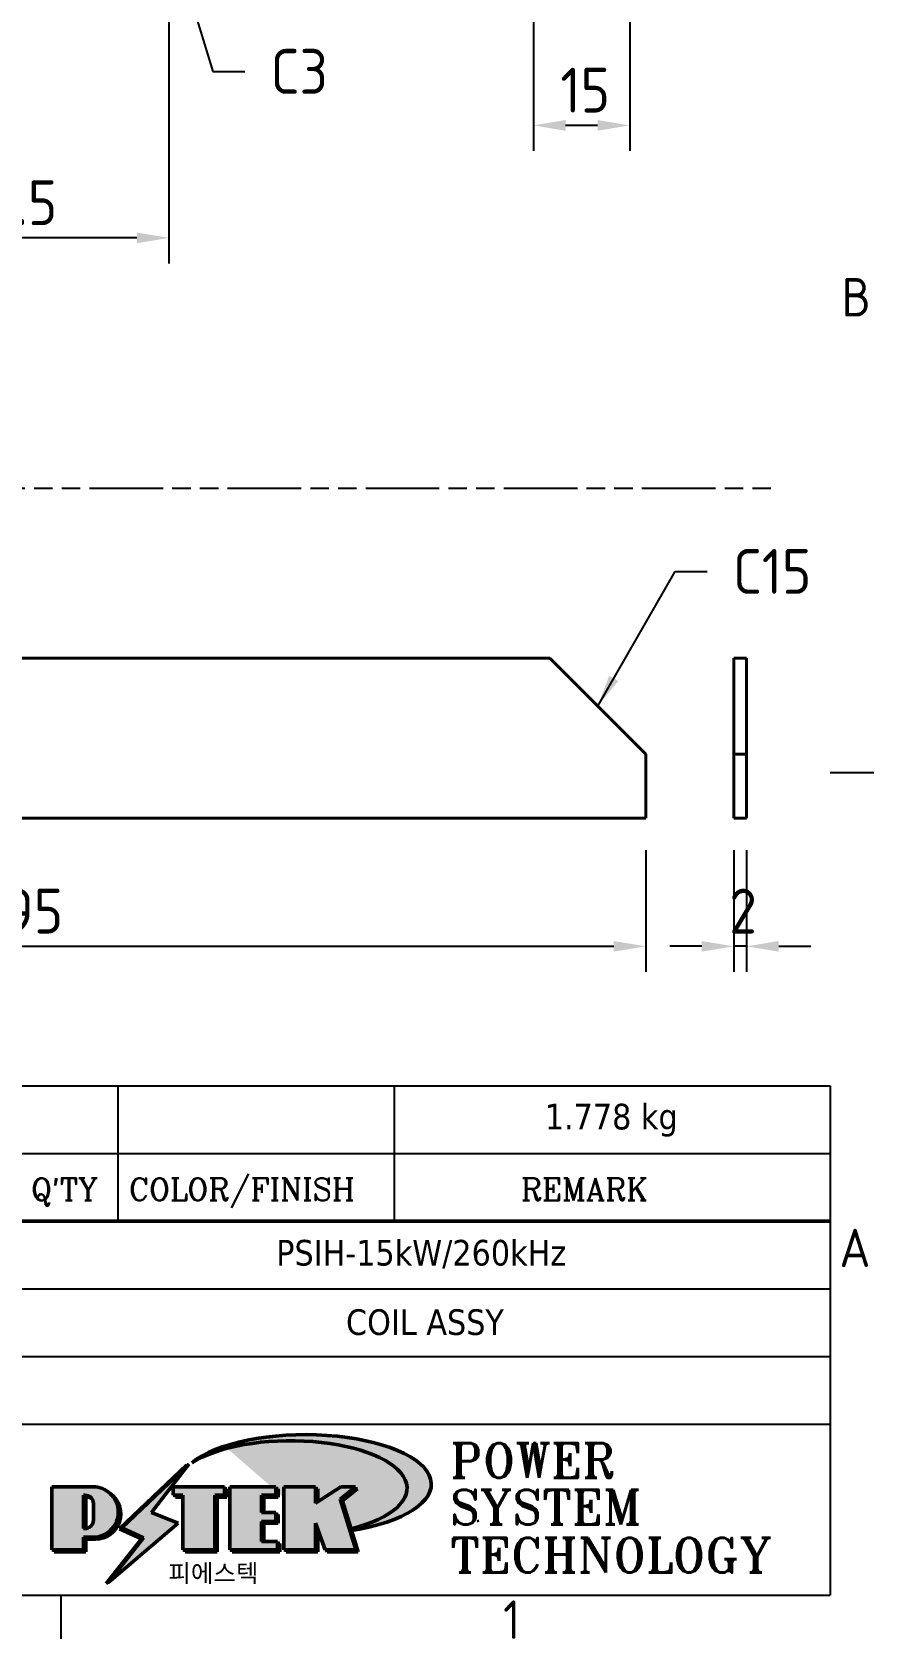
# Model space of a CAD drawing. Header units: millimetres. Extents: x 0 to 840, y 0 to 594.
# Drawn here: x 695.5 to 826.8, y 13.2 to 264.1 of the extents above; entities that cross this region are included whole.
import ezdxf
from ezdxf.enums import TextEntityAlignment as Align

# ---------------------------------------------------------------- set-up
doc = ezdxf.new("R2010")
doc.units = ezdxf.units.MM
doc.header["$LTSCALE"] = 2
doc.linetypes.add('DOUBLE_DASH_CHAIN', pattern=[1.2403, 0.6614, -0.0827, 0.1654, -0.0827, 0.1654, -0.0827])
doc.layers.get('0').update_dxf_attribs({"color": 3, "lineweight": 25})
for name, color, linetype, lineweight in [('가시적인 것(ISO)', 3, 'Continuous', 40), ('경계(ISO)', 7, 'Continuous', 25), ('기호(ISO)', 5, 'Continuous', 25), ('스케치 형상(ISO)', 3, 'Continuous', 25), ('제목(ISO)', 5, 'Continuous', 50), ('치수(ISO)', 2, 'Continuous', 25), ('해치(ISO)', 7, 'Continuous', 18)]:
    doc.layers.add(name, color=color, linetype=linetype, lineweight=lineweight)
doc.styles.add('HAN_370', font='', dxfattribs={"width": 2})
doc.styles.add('RC_284', font='ROMANC.shx')
doc.styles.add('ROMANT_294', font='romant.shx')
doc.styles.add('문자 텍스트_PSTEK_POSCO', font='isocp.shx')
doc.styles.add('치수 텍스트_PSTEK_POSCO', font='isocp.shx')
doc.styles.add('텍스트 스타일198', font='tahoma.ttf')
doc.styles.get('HAN_370').set_extended_font_data('GulimChe')
doc.dimstyles.new('치수_PSTEK_POSCO', dxfattribs={"dimscale": 2, "dimtxt": 3.5, "dimasz": 2.5, "dimexe": 2, "dimexo": 2.5, "dimgap": 1, "dimtad": 1, "dimrnd": 1e-08, "dimdsep": 46, "dimtxsty": '치수 텍스트_PSTEK_POSCO', "dimcen": 0.09, "dimdle": 10, "dimclrd": 7, "dimclre": 7, "dimclrt": 2, "dimadec": 1, "dimazin": 2, "dimtfac": 1, "dimtmove": 0, "dimatfit": 3, "dimfxl": 0, "dimtolj": 1, "dimlwd": -1, "dimlwe": -1, "dimarcsym": 0})
doc.dimstyles.new('치수_PSTEK_POSCO$7', dxfattribs={"dimscale": 2, "dimtxt": 3.5, "dimasz": 2.5, "dimexe": 2, "dimexo": 2.5, "dimgap": 1, "dimtad": 1, "dimrnd": 1e-08, "dimdsep": 46, "dimtxsty": '치수 텍스트_PSTEK_POSCO', "dimcen": 0.09, "dimdle": 10, "dimclrd": 7, "dimclre": 7, "dimclrt": 2, "dimadec": 1, "dimazin": 2, "dimtfac": 1, "dimtmove": 0, "dimatfit": 3, "dimfxl": 0, "dimtolj": 1, "dimlwd": -1, "dimlwe": -1, "dimarcsym": 0})

# ---------------------------------------------------------------- blocks, each defined once
blk = doc.blocks.new('경계 Default Border')
at = {"layer": '경계(ISO)'}
for p, q in [((410, 74.25000190734863), (413.4000015258789, 74.25000190734863)), ((350, 10), (350, 6.599999666213989))]:
    blk.add_line(p, q, dxfattribs=at)
at = {"layer": '경계(ISO)', "color": 2, "char_height": 3.00000011920929, "attachment_point": 7, "style": '문자 텍스트_PSTEK_POSCO'}
for s, insert in [('B', (410.878270202895, 109.8463944559917)), ('A', (410.7144008173592, 35.61784856929444)), ('1', (384.4860661041481, 6.59999988079071))]:
    blk.add_mtext(s, dxfattribs=dict(at, insert=insert))
blk = doc.blocks.new('제목 블록 PSTEK')
for color, points in [(252, [(317.2195697678507, 17.0593801673321), (322.0326348870767, 21.62682475217465), (322.2781991042243, 21.94392121864296), (317.0471853425802, 16.97985676345368), (318.7512090904202, 16.1899260703855), (316.0018030350395, 12.71868385740789), (316.3356552234328, 13.00206718743325), (318.9235935156908, 16.2694494742633)]), (5, [(321.6183518841322, 17.4193704504104), (319.5281351041078, 18.24969419629727), (322.4505835294948, 22.02344462252142), (317.2195697678507, 17.0593801673321), (318.9235935156908, 16.2694494742633), (316.1741874603099, 12.79820726128571)]), (1, [(324.4839107253602, 19.60711530335299), (325.2419748254881, 19.60711530335299), (325.2419748254881, 20.25857663940324), (321.2266040451076, 20.25857663940324), (321.2266040451076, 19.60711530335299), (321.9846681452406, 19.60711530335299), (321.9846681452406, 15.3430047401139), (324.4839107253602, 15.3430047401139)]), (252, [(324.6615819988275, 19.45905590879572), (325.4196460989604, 19.45905590879572), (325.4196460989604, 20.11051724484596), (325.2419748254881, 20.11051724484596), (325.2419748254881, 19.60711530335299), (324.4839107253602, 19.60711530335299), (324.4839107253602, 15.3430047401139), (322.1623394187076, 15.3430047401139), (322.1623394187076, 15.19494534555726), (324.6615819988275, 15.19494534555726)]), (1, [(329.2277337269622, 20.25857663940324), (325.65654113025, 20.25857663940324), (325.65654113025, 15.3430047401139), (329.3580259941756, 15.3430047401139), (329.3580259941756, 15.9944660761648), (328.1137701654877, 15.9944660761648), (328.1137701654877, 17.56360607323003), (329.2277337269622, 17.56360607323003), (329.2277337269622, 18.25543873810179), (328.1137701654877, 18.25543873810179), (328.1137701654877, 19.60711530335299), (329.2277337269622, 19.60711530335299)]), (252, [(328.2914414389548, 19.45905590879572), (329.4054050004294, 19.45905590879572), (329.4054050004294, 20.11051724484596), (329.2277337269622, 20.11051724484596), (329.2277337269622, 19.60711530335299), (328.1137701654877, 19.60711530335299), (328.1137701654877, 18.25543873810179), (328.2914414389548, 18.25543873810179)]), (1, [(332.3312149849806, 20.25857663940324), (329.8592894925411, 20.25857663940324), (329.8592894925411, 15.3430047401139), (332.3312149849806, 15.3430047401139), (332.3312149849806, 17.4318630164523), (333.0701931098801, 15.3430047401139), (335.4855464857051, 15.3430047401139), (334.2514536401189, 19.30614745124769), (335.4379594596742, 20.25857663940324), (334.3071782107978, 20.25857663940324), (332.3312149849806, 18.99741471888304)]), (252, [(332.5088862584528, 20.1105172448466), (332.3312149849806, 20.1105172448466), (332.3312149849806, 18.99741471888368), (332.5088862584528, 19.11081371413894)]), (252, [(335.6156307331414, 20.11051724484596), (335.2535118015555, 20.11051724484596), (334.2514536401189, 19.30614745124769), (335.4855464857051, 15.3430047401139), (333.1954852176545, 15.3430047401139), (333.2478643833523, 15.19494534555726), (335.6632177591723, 15.19494534555726), (334.4291249135862, 19.15808805669106)]), (252, [(321.9846681452406, 19.60711530335299), (321.4042753185749, 19.60711530335299), (321.4042753185749, 19.45905590879572), (321.9846681452406, 19.45905590879572)]), (252, [(328.2914414389548, 17.41554667867274), (329.4054050004294, 17.41554667867274), (329.4054050004294, 18.10737934354514), (329.2277337269622, 18.10737934354514), (329.2277337269622, 17.56360607323003), (328.1137701654877, 17.56360607323003), (328.1137701654877, 15.9944660761648), (328.2914414389548, 15.9944660761648)]), (252, [(332.5088862584528, 16.92964231796647), (332.3312149849806, 17.43186301645164), (332.3312149849806, 15.3430047401139), (330.0369607660135, 15.3430047401139), (330.0369607660135, 15.19494534555726), (332.5088862584528, 15.19494534555726)]), (252, [(329.5356972676428, 15.8464066816075), (329.3580259941756, 15.8464066816075), (329.3580259941756, 15.3430047401139), (325.8342124037171, 15.3430047401139), (325.8342124037171, 15.19494534555726), (329.5356972676428, 15.19494534555726)])]:
    blk.add_hatch(color=color).paths.add_polyline_path(points)
h = blk.add_hatch(color=1)
edge = h.paths.add_edge_path(flags=0)
edge.add_line((314.2242174273352, 19.60711530335299), (314.2242174273352, 17.00126995915134))
edge.add_line((314.2242174273352, 17.00126995915134), (314.3485873187598, 17.00126995915134))
edge.add_arc((314.3485873187598, 17.6527312952023), 0.6514613360509371, 270, 360)
edge.add_line((315.0000486548106, 17.6527312952023), (315.0000486548106, 18.95565396730211))
edge.add_arc((314.3485873187598, 18.95565396730212), 0.6514613360508712, 0, 90)
edge.add_line((314.3485873187598, 19.60711530335299), (314.2242174273352, 19.60711530335299))
edge = h.paths.add_edge_path()
edge.add_arc((314.9847713324306, 18.28938669179658), 1.969189947606664, 269.9999999999959, 450)
edge.add_line((314.9847713324306, 20.25857663940318), (311.7664314776902, 20.25857663940324))
edge.add_line((311.7664314776902, 20.25857663940324), (311.7664314776902, 15.3430047401139))
edge.add_line((311.7664314776902, 15.3430047401139), (314.2242174273352, 15.3430047401139))
edge.add_line((314.2242174273352, 15.3430047401139), (314.2242174273352, 16.32019674418991))
edge.add_line((314.2242174273352, 16.32019674418991), (314.9847713324307, 16.32019674418991))
h = blk.add_hatch(color=252)
edge = h.paths.add_edge_path()
edge.add_arc((314.9847713324309, 18.28938669179657), 1.969189947606666, 270, 406.8278729790604)
edge.add_arc((315.1624426058984, 18.1413272972396), 1.969189947606962, -90, 53.560984836317004, ccw=False)
edge.add_line((315.1624426058984, 16.17213734963263), (314.4018887008024, 16.17213734963263))
edge.add_line((314.4018887008024, 16.17213734963263), (314.4018887008024, 15.19494534555726))
edge.add_line((314.4018887008024, 15.19494534555726), (311.9441027511573, 15.19494534555726))
edge.add_line((311.9441027511573, 15.19494534555726), (311.9441027511573, 15.3430047401139))
edge.add_line((311.9441027511573, 15.3430047401139), (314.2242174273352, 15.3430047401139))
edge.add_line((314.2242174273352, 15.3430047401139), (314.2242174273352, 16.32019674418991))
edge.add_line((314.2242174273352, 16.32019674418991), (314.9847713324309, 16.32019674418991))
h = blk.add_hatch(color=252)
edge = h.paths.add_edge_path()
edge.add_line((314.4018887008024, 19.45905590879572), (314.5262585922315, 19.45905590879572))
edge.add_arc((314.5262585922314, 18.80759457274939), 0.6514613360463194, 60.4189348879147, 90.00000000000318, ccw=False)
edge.add_arc((314.3485873187602, 18.95565396730057), 0.6514613360524251, 39.96992292766206, 90.00000000009999)
edge.add_line((314.3485873187591, 19.60711530335307), (314.2242174273352, 19.60711530335298))
edge.add_line((314.2242174273352, 19.60711530335299), (314.2242174273352, 17.00126995915134))
edge.add_line((314.2242174273352, 17.00126995915134), (314.3485873187591, 17.00126995915134))
edge.add_arc((314.3485873187568, 17.652731295233), 0.6514613360816299, 270.0000000002, 274.6930825552478)
edge.add_line((314.4018887008024, 17.0034541317032), (314.4018887008024, 19.45905590879572))
at = {"layer": '해치(ISO)'}
h = blk.add_hatch(color=140, dxfattribs=at)
edge = h.paths.add_edge_path()
edge.add_ellipse((330.3660919371412, 20.15576403068321), major_axis=(9.100907360794343, 0), ratio=0.4069904968023172, start_angle=301.3098473703837, end_angle=507.7436900681698)
edge.add_ellipse((331.5340919371412, 20.4634168429492), major_axis=(-9.82350664112931, 0), ratio=0.3942600559756514, start_angle=111.51207141178469, end_angle=334.47025347086895, ccw=False)
edge.add_line((335.1363447531188, 16.8601935978785), (335.0955236905705, 16.99119398620872))
at = {"color": 180}
for p, q in [((182.4757929790549, 51.56524660363496), (372.4757929537551, 51.56524660363496)), ((316.9044520275131, 51.56524660363496), (316.9044520275127, 41.00524660363494)), ((338.4566026226726, 51.56524660363496), (338.4566026226727, 41.00524660363494)), ((372.4757929537551, 51.56524660363496), (372.4757929537551, 11.79100474011389)), ((182.475792979055, 46.2852466036349), (372.4757929537551, 46.28524660363492)), ((206.451475290024, 35.72524660363497), (372.4757929537551, 35.72524660363497)), ((255.917593136736, 30.44524660363498), (372.4757929537552, 30.44524660363501)), ((255.9175931367359, 25.16524660363502), (372.4757929537552, 25.165246603635)), ((182.475792979055, 11.79100474011392), (372.4757929537551, 11.79100474011389))]:
    blk.add_line(p, q, dxfattribs=at)
at = {"color": 7, "lineweight": 50}
blk.add_line((206.451475290024, 41.00524660363494), (372.4757929537551, 41.00524660363496), dxfattribs=at)
at = {"color": 7}
for p, q in [((322.2781991042243, 21.94392121864296), (317.0471853425802, 16.97985676345368)), ((322.4505835294948, 22.02344462252142), (317.2195697678507, 17.0593801673321)), ((317.2195697678507, 17.0593801673321), (322.0326348870767, 21.62682475217465)), ((319.5281351041078, 18.24969419629727), (322.4505835294948, 22.02344462252142)), ((322.0326348870767, 21.62682475217465), (322.2781991042243, 21.94392121864296)), ((311.7664314776902, 20.25900474011391), (311.7664314776902, 15.34300474011391)), ((314.9847713324309, 20.25857663940324), (311.7664314776902, 20.25857663940324)), ((314.9847713324309, 20.25857663940324), (311.7664314776902, 20.25857663940324)), ((311.7664314776902, 20.25857663940324), (311.7664314776902, 15.3430047401139)), ((325.2419748254881, 20.25857663940324), (321.2266040451076, 20.25857663940324)), ((321.2266040451076, 20.25857663940324), (321.2266040451076, 19.60711530335299)), ((325.2419748254881, 20.25857663940324), (321.2266040451076, 20.25857663940324)), ((321.2266040451076, 20.25857663940324), (321.2266040451076, 19.60711530335299)), ((325.2419748254881, 19.60711530335299), (325.2419748254881, 20.25857663940324)), ((325.2419748254881, 19.60711530335299), (325.2419748254881, 20.25857663940324)), ((325.4196460989604, 20.11051724484596), (325.2419748254881, 20.11051724484596)), ((325.2419748254881, 20.11051724484596), (325.2419748254881, 19.60711530335299)), ((325.4196460989604, 19.45905590879572), (325.4196460989604, 20.11051724484596)), ((329.2277337269622, 20.25857663940324), (325.65654113025, 20.25857663940324)), ((325.65654113025, 20.25857663940324), (325.65654113025, 15.3430047401139)), ((325.65654113025, 20.25857663940324), (325.65654113025, 15.3430047401139)), ((329.2277337269622, 20.25857663940324), (325.65654113025, 20.25857663940324)), ((329.2277337269622, 19.60711530335299), (329.2277337269622, 20.25857663940324)), ((329.2277337269622, 19.60711530335299), (329.2277337269622, 20.25857663940324)), ((329.4054050004294, 20.11051724484596), (329.2277337269622, 20.11051724484596)), ((329.2277337269622, 20.11051724484596), (329.2277337269622, 19.60711530335299)), ((329.4054050004294, 19.45905590879572), (329.4054050004294, 20.11051724484596)), ((332.3312149849806, 20.25857663940324), (329.8592894925411, 20.25857663940324)), ((329.8592894925411, 20.25857663940324), (329.8592894925411, 15.3430047401139)), ((329.8592894925411, 20.25857663940324), (329.8592894925411, 15.3430047401139)), ((332.3312149849806, 20.25857663940324), (329.8592894925411, 20.25857663940324)), ((334.3071782107978, 20.25857663940324), (332.3312149849806, 18.99741471888304)), ((332.3312149849806, 18.99741471888304), (332.3312149849806, 20.25857663940324)), ((334.3071782107978, 20.25857663940324), (332.3312149849806, 18.99741471888304)), ((332.3312149849806, 18.99741471888304), (332.3312149849806, 20.25857663940324)), ((332.5088862584528, 20.1105172448466), (332.3312149849806, 20.1105172448466)), ((332.3312149849806, 20.1105172448466), (332.3312149849806, 18.99741471888368)), ((332.5088862584528, 19.11081371413894), (332.5088862584528, 20.1105172448466)), ((334.2514536401189, 19.30614745124769), (335.4379594596742, 20.25857663940324)), ((334.2514536401189, 19.30614745124769), (335.4379594596742, 20.25857663940324)), ((335.2535118015555, 20.11051724484596), (334.2514536401189, 19.30614745124769)), ((335.4379594596742, 20.25857663940324), (334.3071782107978, 20.25857663940324)), ((335.4379594596742, 20.25857663940324), (334.3071782107978, 20.25857663940324)), ((334.4291249135862, 19.15808805669104), (335.6156307331414, 20.11051724484596)), ((335.6156307331414, 20.11051724484596), (335.2535118015555, 20.11051724484596)), ((314.2242174273352, 17.00126995915134), (314.2242174273352, 19.60711530335299)), ((314.2242174273352, 19.60711530335299), (314.3485873187591, 19.60711530335299)), ((314.3485873187591, 19.60711530335299), (314.2242174273352, 19.60711530335299)), ((314.2242174273352, 19.60711530335299), (314.2242174273352, 17.00126995915134)), ((314.2242174273352, 17.00126995915134), (314.2242174273352, 19.60711530335299)), ((314.2242174273352, 19.60711530335299), (314.3485873187591, 19.60711530335299)), ((314.4018887008024, 19.45905590879572), (314.5262585922314, 19.45905590879572)), ((314.4018887008024, 17.0034541317032), (314.4018887008024, 19.45905590879572)), ((315.0000486548106, 18.95565396730275), (315.0000486548106, 17.65273129520161)), ((315.0000486548106, 18.95565396730275), (315.0000486548106, 17.65273129520161)), ((321.2266040451076, 19.60711530335299), (321.9846681452406, 19.60711530335299)), ((321.2266040451076, 19.60711530335299), (321.9846681452406, 19.60711530335299)), ((321.4042753185749, 19.60711530335299), (321.4042753185749, 19.45905590879572)), ((321.9846681452406, 19.60711530335299), (321.4042753185749, 19.60711530335299)), ((321.4042753185749, 19.45905590879572), (321.9846681452406, 19.45905590879572)), ((321.9846681452406, 19.60711530335299), (321.9846681452406, 15.3430047401139)), ((321.9846681452406, 19.45905590879572), (321.9846681452406, 19.60711530335299)), ((321.9846681452406, 19.60711530335299), (321.9846681452406, 15.3430047401139)), ((324.4839107253602, 19.60711530335299), (325.2419748254881, 19.60711530335299)), ((324.4839107253602, 15.3430047401139), (324.4839107253602, 19.60711530335299)), ((325.2419748254881, 19.60711530335299), (324.4839107253602, 19.60711530335299)), ((324.4839107253602, 19.60711530335299), (324.4839107253602, 15.3430047401139)), ((324.4839107253602, 19.60711530335299), (325.2419748254881, 19.60711530335299)), ((324.4839107253602, 15.3430047401139), (324.4839107253602, 19.60711530335299)), ((324.6615819988275, 19.45905590879572), (325.4196460989604, 19.45905590879572)), ((324.6615819988275, 15.19494534555726), (324.6615819988275, 19.45905590879572)), ((328.1137701654877, 18.25543873810179), (328.1137701654877, 19.60711530335299)), ((328.1137701654877, 19.60711530335299), (329.2277337269622, 19.60711530335299)), ((329.2277337269622, 19.60711530335299), (328.1137701654877, 19.60711530335299)), ((328.1137701654877, 19.60711530335299), (328.1137701654877, 18.25543873810179)), ((328.1137701654877, 18.25543873810179), (328.1137701654877, 19.60711530335299)), ((328.1137701654877, 19.60711530335299), (329.2277337269622, 19.60711530335299)), ((328.2914414389548, 18.25543873810179), (328.2914414389548, 19.45905590879572)), ((328.2914414389548, 19.45905590879572), (329.4054050004294, 19.45905590879572)), ((332.3312149849806, 18.99741471888368), (332.5088862584528, 19.11081371413894)), ((335.4855464857051, 15.3430047401139), (334.2514536401189, 19.30614745124769)), ((334.2514536401189, 19.30614745124769), (335.4855464857051, 15.3430047401139)), ((335.4855464857051, 15.3430047401139), (334.2514536401189, 19.30614745124769)), ((335.6632177591723, 15.19494534555726), (334.4291249135862, 19.15808805669104)), ((321.6183518841322, 17.4193704504104), (319.5281351041078, 18.24969419629727)), ((329.2277337269622, 18.25543873810179), (328.1137701654877, 18.25543873810179)), ((328.1137701654877, 18.25543873810179), (328.2914414389548, 18.25543873810179)), ((329.2277337269622, 18.25543873810179), (328.1137701654877, 18.25543873810179)), ((328.1137701654877, 17.56360607323003), (329.2277337269622, 17.56360607323003)), ((328.1137701654877, 15.9944660761648), (328.1137701654877, 17.56360607323003)), ((329.2277337269622, 17.56360607323003), (328.1137701654877, 17.56360607323003)), ((328.1137701654877, 17.56360607323003), (328.1137701654877, 15.9944660761648)), ((328.1137701654877, 17.56360607323003), (329.2277337269622, 17.56360607323003)), ((328.1137701654877, 15.9944660761648), (328.1137701654877, 17.56360607323003)), ((329.2277337269622, 17.56360607323003), (329.2277337269622, 18.25543873810179)), ((329.2277337269622, 17.56360607323003), (329.2277337269622, 18.25543873810179)), ((329.4054050004294, 18.10737934354514), (329.2277337269622, 18.10737934354514)), ((329.2277337269622, 18.10737934354514), (329.2277337269622, 17.56360607323003)), ((329.4054050004294, 17.41554667867274), (329.4054050004294, 18.10737934354514)), ((345.0447381189468, 17.50375595811051), (344.9867755289346, 17.689895936919)), ((314.3485873187591, 17.00126995915134), (314.2242174273352, 17.00126995915134)), ((314.2242174273352, 17.00126995915134), (314.3485873187591, 17.00126995915134)), ((314.3485873187591, 17.00126995915134), (314.2242174273352, 17.00126995915134)), ((314.2242174273352, 16.32019674418991), (314.9847713324309, 16.32019674418991)), ((314.2242174273352, 15.3430047401139), (314.2242174273352, 16.32019674418991)), ((314.9847713324309, 16.32019674418991), (314.2242174273352, 16.32019674418991)), ((314.2242174273352, 16.32019674418991), (314.2242174273352, 15.3430047401139)), ((314.2242174273352, 16.32019674418991), (314.9847713324309, 16.32019674418991)), ((314.2242174273352, 15.3430047401139), (314.2242174273352, 16.32019674418991)), ((316.1741874603099, 12.79820726128571), (321.6183518841322, 17.4193704504104)), ((317.0471853425802, 16.97985676345368), (318.7512090904202, 16.1899260703855)), ((318.9235935156908, 16.2694494742633), (317.2195697678507, 17.0593801673321)), ((317.2195697678507, 17.0593801673321), (318.9235935156908, 16.2694494742633)), ((328.2914414389548, 15.9944660761648), (328.2914414389548, 17.41554667867274)), ((328.2914414389548, 17.41554667867274), (329.4054050004294, 17.41554667867274)), ((332.3312149849806, 17.4318630164523), (333.0701931098801, 15.3430047401139)), ((332.3312149849806, 15.3430047401139), (332.3312149849806, 17.4318630164523)), ((332.5088862584528, 16.92964231796647), (332.3312149849806, 17.43186301645164)), ((332.3312149849806, 17.43186301645164), (332.3312149849806, 15.3430047401139)), ((332.3312149849806, 17.4318630164523), (333.0701931098801, 15.3430047401139)), ((332.3312149849806, 15.3430047401139), (332.3312149849806, 17.4318630164523)), ((332.5088862584528, 15.19494534555726), (332.5088862584528, 16.92964231796647)), ((311.7664314776902, 15.3430047401139), (314.2242174273352, 15.3430047401139)), ((311.7664314776902, 15.3430047401139), (314.2242174273352, 15.3430047401139)), ((314.2242174273352, 15.3430047401139), (311.9441027511573, 15.3430047401139)), ((311.9441027511573, 15.3430047401139), (311.9441027511573, 15.19494534555726)), ((311.9441027511573, 15.19494534555726), (314.4018887008024, 15.19494534555726)), ((314.4018887008024, 16.17213734963263), (315.162442605898, 16.17213734963263)), ((314.4018887008024, 15.19494534555726), (314.4018887008024, 16.17213734963263)), ((318.7512090904202, 16.1899260703855), (316.0018030350395, 12.71868385740789)), ((318.9235935156908, 16.2694494742633), (316.1741874603099, 12.79820726128571)), ((316.3356552234328, 13.00206718743325), (318.9235935156908, 16.2694494742633)), ((321.9846681452406, 15.3430047401139), (324.4839107253602, 15.3430047401139)), ((321.9846681452406, 15.3430047401139), (324.4839107253602, 15.3430047401139)), ((324.4839107253602, 15.3430047401139), (322.1623394187076, 15.3430047401139)), ((322.1623394187076, 15.3430047401139), (322.1623394187076, 15.19494534555726)), ((322.1623394187076, 15.19494534555726), (324.6615819988275, 15.19494534555726)), ((325.65654113025, 15.3430047401139), (329.3580259941756, 15.3430047401139)), ((325.65654113025, 15.3430047401139), (329.3580259941756, 15.3430047401139)), ((329.3580259941756, 15.3430047401139), (325.8342124037171, 15.3430047401139)), ((325.8342124037171, 15.3430047401139), (325.8342124037171, 15.19494534555726)), ((325.8342124037171, 15.19494534555726), (329.5356972676428, 15.19494534555726)), ((329.3580259941756, 15.9944660761648), (328.1137701654877, 15.9944660761648)), ((328.1137701654877, 15.9944660761648), (328.2914414389548, 15.9944660761648)), ((329.3580259941756, 15.9944660761648), (328.1137701654877, 15.9944660761648)), ((329.3580259941756, 15.3430047401139), (329.3580259941756, 15.9944660761648)), ((329.3580259941756, 15.3430047401139), (329.3580259941756, 15.9944660761648)), ((329.5356972676428, 15.8464066816075), (329.3580259941756, 15.8464066816075)), ((329.3580259941756, 15.8464066816075), (329.3580259941756, 15.3430047401139)), ((329.5356972676428, 15.19494534555726), (329.5356972676428, 15.8464066816075)), ((329.8592894925411, 15.3430047401139), (332.3312149849806, 15.3430047401139)), ((329.8592894925411, 15.3430047401139), (332.3312149849806, 15.3430047401139)), ((332.3312149849806, 15.3430047401139), (330.0369607660135, 15.3430047401139)), ((330.0369607660135, 15.3430047401139), (330.0369607660135, 15.19494534555726)), ((330.0369607660135, 15.19494534555726), (332.5088862584528, 15.19494534555726)), ((333.0701931098801, 15.3430047401139), (335.4855464857051, 15.3430047401139)), ((333.0701931098801, 15.3430047401139), (335.4855464857051, 15.3430047401139)), ((335.4855464857051, 15.3430047401139), (333.1954852176545, 15.3430047401139)), ((333.1954852176545, 15.3430047401139), (333.2478643833523, 15.19494534555726)), ((333.2478643833523, 15.19494534555726), (335.6632177591723, 15.19494534555726)), ((316.0018030350395, 12.71868385740789), (316.3356552234328, 13.00206718743325))]:
    blk.add_line(p, q, dxfattribs=at)
at = {"color": 5}
for p, q in [((322.4505835294948, 22.02344462252142), (317.2195697678507, 17.0593801673321)), ((319.5281351041078, 18.24969419629727), (322.4505835294948, 22.02344462252142)), ((321.6183518841322, 17.4193704504104), (319.5281351041078, 18.24969419629727)), ((316.1741874603099, 12.79820726128571), (321.6183518841322, 17.4193704504104)), ((317.2195697678507, 17.0593801673321), (318.9235935156908, 16.2694494742633)), ((318.9235935156908, 16.2694494742633), (316.1741874603099, 12.79820726128571))]:
    blk.add_line(p, q, dxfattribs=at)
at = {"color": 1}
for p, q in [((314.9847713324309, 20.25857663940324), (311.7664314776902, 20.25857663940324)), ((311.7664314776902, 20.25857663940324), (311.7664314776902, 15.3430047401139)), ((325.2419748254881, 20.25857663940324), (321.2266040451076, 20.25857663940324)), ((321.2266040451076, 20.25857663940324), (321.2266040451076, 19.60711530335299)), ((325.2419748254881, 19.60711530335299), (325.2419748254881, 20.25857663940324)), ((329.2277337269622, 20.25857663940324), (325.65654113025, 20.25857663940324)), ((325.65654113025, 20.25857663940324), (325.65654113025, 15.3430047401139)), ((329.2277337269622, 19.60711530335299), (329.2277337269622, 20.25857663940324)), ((332.3312149849806, 20.25857663940324), (329.8592894925411, 20.25857663940324)), ((329.8592894925411, 20.25857663940324), (329.8592894925411, 15.3430047401139)), ((334.3071782107978, 20.25857663940324), (332.3312149849806, 18.99741471888304)), ((332.3312149849806, 18.99741471888304), (332.3312149849806, 20.25857663940324)), ((334.2514536401189, 19.30614745124769), (335.4379594596742, 20.25857663940324)), ((335.4379594596742, 20.25857663940324), (334.3071782107978, 20.25857663940324)), ((314.2242174273352, 17.00126995915134), (314.2242174273352, 19.60711530335299)), ((314.2242174273352, 19.60711530335299), (314.3485873187591, 19.60711530335299)), ((315.0000486548106, 18.95565396730275), (315.0000486548106, 17.65273129520161)), ((321.2266040451076, 19.60711530335299), (321.9846681452406, 19.60711530335299)), ((321.9846681452406, 19.60711530335299), (321.9846681452406, 15.3430047401139)), ((324.4839107253602, 19.60711530335299), (325.2419748254881, 19.60711530335299)), ((324.4839107253602, 15.3430047401139), (324.4839107253602, 19.60711530335299)), ((328.1137701654877, 18.25543873810179), (328.1137701654877, 19.60711530335299)), ((328.1137701654877, 19.60711530335299), (329.2277337269622, 19.60711530335299)), ((335.4855464857051, 15.3430047401139), (334.2514536401189, 19.30614745124769)), ((329.2277337269622, 18.25543873810179), (328.1137701654877, 18.25543873810179)), ((328.1137701654877, 17.56360607323003), (329.2277337269622, 17.56360607323003)), ((328.1137701654877, 15.9944660761648), (328.1137701654877, 17.56360607323003)), ((329.2277337269622, 17.56360607323003), (329.2277337269622, 18.25543873810179)), ((314.3485873187591, 17.00126995915134), (314.2242174273352, 17.00126995915134)), ((314.2242174273352, 16.32019674418991), (314.9847713324309, 16.32019674418991)), ((314.2242174273352, 15.3430047401139), (314.2242174273352, 16.32019674418991)), ((332.3312149849806, 17.4318630164523), (333.0701931098801, 15.3430047401139)), ((332.3312149849806, 15.3430047401139), (332.3312149849806, 17.4318630164523)), ((311.7664314776902, 15.3430047401139), (314.2242174273352, 15.3430047401139)), ((321.9846681452406, 15.3430047401139), (324.4839107253602, 15.3430047401139)), ((325.65654113025, 15.3430047401139), (329.3580259941756, 15.3430047401139)), ((329.3580259941756, 15.9944660761648), (328.1137701654877, 15.9944660761648)), ((329.3580259941756, 15.3430047401139), (329.3580259941756, 15.9944660761648)), ((329.8592894925411, 15.3430047401139), (332.3312149849806, 15.3430047401139)), ((333.0701931098801, 15.3430047401139), (335.4855464857051, 15.3430047401139))]:
    blk.add_line(p, q, dxfattribs=at)
at = {"color": 7}
for centre, radius, start, end in [((314.9847713324309, 18.28938669179658), 1.969189947606665, 270, 90), ((314.9847713324309, 18.28938669179658), 1.969189947606665, 270, 90), ((314.3485873187598, 18.95565396730211), 0.6514613360508712, 0, 90), ((314.3485873187602, 18.95565396730057), 0.6514613360524251, 39.96992292766117, 90), ((314.3485873187598, 18.95565396730212), 0.6514613360508712, 0, 90), ((314.5262585922314, 18.80759457274939), 0.6514613360463193, 60.41893488791137, 90), ((314.9847713324307, 18.2893866917965), 1.969189947606594, 270, 46.82787297909833), ((315.1624426058984, 18.1413272972396), 1.969189947606961, 270, 53.56098483636067), ((314.3485873187597, 17.65273129520228), 0.6514613360509381, 270, 0), ((314.3485873187598, 17.6527312952023), 0.6514613360509381, 270, 0), ((314.3485873187568, 17.652731295233), 0.6514613360816299, 270, 274.6930825552478)]:
    blk.add_arc(centre, radius, start, end, dxfattribs=at)
at = {"color": 1}
for centre, radius, start, end in [((314.9847713324309, 18.28938669179657), 1.969189947606665, 270, 90), ((314.3485873187598, 18.95565396730211), 0.6514613360508712, 0, 90), ((314.3485873187598, 17.6527312952023), 0.6514613360509381, 270, 0)]:
    blk.add_arc(centre, radius, start, end, dxfattribs=at)
at = {"layer": '제목(ISO)'}
for p, q in [((322.2781991042243, 21.94392121864296), (317.0471853425802, 16.97985676345368)), ((322.4505835294948, 22.02344462252142), (317.2195697678507, 17.0593801673321)), ((317.2195697678507, 17.0593801673321), (322.0326348870767, 21.62682475217465)), ((319.5281351041078, 18.24969419629727), (322.4505835294948, 22.02344462252142)), ((322.0326348870767, 21.62682475217465), (322.2781991042243, 21.94392121864296)), ((314.9847713324306, 20.25857663940324), (311.7664314776902, 20.25857663940324)), ((311.7664314776902, 20.25857663940324), (311.7664314776902, 15.3430047401139)), ((325.2419748254881, 20.25857663940324), (321.2266040451076, 20.25857663940324)), ((321.2266040451076, 20.25857663940324), (321.2266040451076, 19.60711530335299)), ((325.2419748254881, 19.60711530335299), (325.2419748254881, 20.25857663940324)), ((325.4196460989604, 20.11051724484596), (325.2419748254881, 20.11051724484596)), ((325.2419748254881, 20.11051724484596), (325.2419748254881, 19.60711530335299)), ((325.4196460989604, 19.45905590879572), (325.4196460989604, 20.11051724484596)), ((329.2277337269622, 20.25857663940324), (325.65654113025, 20.25857663940324)), ((325.65654113025, 20.25857663940324), (325.65654113025, 15.3430047401139)), ((329.2277337269622, 19.60711530335299), (329.2277337269622, 20.25857663940324)), ((329.4054050004294, 20.11051724484596), (329.2277337269622, 20.11051724484596)), ((329.2277337269622, 20.11051724484596), (329.2277337269622, 19.60711530335299)), ((329.4054050004294, 19.45905590879572), (329.4054050004294, 20.11051724484596)), ((332.3312149849806, 20.25857663940324), (329.8592894925411, 20.25857663940324)), ((329.8592894925411, 20.25857663940324), (329.8592894925411, 15.3430047401139)), ((334.3071782107978, 20.25857663940324), (332.3312149849806, 18.99741471888304)), ((332.3312149849806, 18.99741471888304), (332.3312149849806, 20.25857663940324)), ((332.5088862584528, 20.1105172448466), (332.3312149849806, 20.1105172448466)), ((332.3312149849806, 20.1105172448466), (332.3312149849806, 18.99741471888368)), ((332.5088862584528, 19.11081371413894), (332.5088862584528, 20.1105172448466)), ((334.2514536401189, 19.30614745124769), (335.4379594596742, 20.25857663940324)), ((335.2535118015555, 20.11051724484596), (334.2514536401189, 19.30614745124769)), ((335.4379594596742, 20.25857663940324), (334.3071782107978, 20.25857663940324)), ((334.4291249135862, 19.15808805669106), (335.6156307331414, 20.11051724484596)), ((335.6156307331414, 20.11051724484596), (335.2535118015555, 20.11051724484596)), ((314.2242174273352, 17.00126995915134), (314.2242174273352, 19.60711530335299)), ((314.2242174273352, 19.60711530335299), (314.3485873187598, 19.60711530335299)), ((314.3485873187591, 19.60711530335299), (314.2242174273352, 19.60711530335299)), ((314.2242174273352, 19.60711530335299), (314.2242174273352, 17.00126995915134)), ((314.4018887008024, 19.45905590879572), (314.5262585922314, 19.45905590879572)), ((314.4018887008024, 17.0034541317032), (314.4018887008024, 19.45905590879572)), ((315.0000486548106, 18.95565396730211), (315.0000486548106, 17.6527312952023)), ((321.2266040451076, 19.60711530335299), (321.9846681452406, 19.60711530335299)), ((321.9846681452406, 19.60711530335299), (321.4042753185749, 19.60711530335299)), ((321.4042753185749, 19.60711530335299), (321.4042753185749, 19.45905590879572)), ((321.4042753185749, 19.45905590879572), (321.9846681452406, 19.45905590879572)), ((321.9846681452406, 19.60711530335299), (321.9846681452406, 15.3430047401139)), ((321.9846681452406, 19.45905590879572), (321.9846681452406, 19.60711530335299)), ((324.4839107253602, 19.60711530335299), (325.2419748254881, 19.60711530335299)), ((324.4839107253602, 15.3430047401139), (324.4839107253602, 19.60711530335299)), ((325.2419748254881, 19.60711530335299), (324.4839107253602, 19.60711530335299)), ((324.4839107253602, 19.60711530335299), (324.4839107253602, 15.3430047401139)), ((324.6615819988275, 19.45905590879572), (325.4196460989604, 19.45905590879572)), ((324.6615819988275, 15.19494534555726), (324.6615819988275, 19.45905590879572)), ((328.1137701654877, 18.25543873810179), (328.1137701654877, 19.60711530335299)), ((328.1137701654877, 19.60711530335299), (329.2277337269622, 19.60711530335299)), ((329.2277337269622, 19.60711530335299), (328.1137701654877, 19.60711530335299)), ((328.1137701654877, 19.60711530335299), (328.1137701654877, 18.25543873810179)), ((328.2914414389548, 19.45905590879572), (329.4054050004294, 19.45905590879572)), ((328.2914414389548, 18.25543873810179), (328.2914414389548, 19.45905590879572)), ((332.3312149849806, 18.99741471888368), (332.5088862584528, 19.11081371413894)), ((335.4855464857051, 15.3430047401139), (334.2514536401189, 19.30614745124769)), ((334.2514536401189, 19.30614745124769), (335.4855464857051, 15.3430047401139)), ((335.6632177591723, 15.19494534555726), (334.4291249135862, 19.15808805669106)), ((321.6183518841322, 17.4193704504104), (319.5281351041078, 18.24969419629727)), ((329.2277337269622, 18.25543873810179), (328.1137701654877, 18.25543873810179)), ((328.1137701654877, 18.25543873810179), (328.2914414389548, 18.25543873810179)), ((328.1137701654877, 15.9944660761648), (328.1137701654877, 17.56360607323003)), ((328.1137701654877, 17.56360607323003), (329.2277337269622, 17.56360607323003)), ((329.2277337269622, 17.56360607323003), (328.1137701654877, 17.56360607323003)), ((328.1137701654877, 17.56360607323003), (328.1137701654877, 15.9944660761648)), ((329.2277337269622, 17.56360607323003), (329.2277337269622, 18.25543873810179)), ((329.4054050004294, 18.10737934354514), (329.2277337269622, 18.10737934354514)), ((329.2277337269622, 18.10737934354514), (329.2277337269622, 17.56360607323003)), ((329.4054050004294, 17.41554667867274), (329.4054050004294, 18.10737934354514)), ((314.3485873187598, 17.00126995915134), (314.2242174273352, 17.00126995915134)), ((314.2242174273352, 17.00126995915134), (314.3485873187591, 17.00126995915134)), ((314.2242174273352, 15.3430047401139), (314.2242174273352, 16.32019674418991)), ((314.2242174273352, 16.32019674418991), (314.9847713324307, 16.32019674418991)), ((314.9847713324309, 16.32019674418991), (314.2242174273352, 16.32019674418991)), ((314.2242174273352, 16.32019674418991), (314.2242174273352, 15.3430047401139)), ((316.1741874603099, 12.79820726128571), (321.6183518841322, 17.4193704504104)), ((317.0471853425802, 16.97985676345368), (318.7512090904202, 16.1899260703855)), ((317.2195697678507, 17.0593801673321), (318.9235935156908, 16.2694494742633)), ((318.9235935156908, 16.2694494742633), (317.2195697678507, 17.0593801673321)), ((328.2914414389548, 17.41554667867274), (329.4054050004294, 17.41554667867274)), ((328.2914414389548, 15.9944660761648), (328.2914414389548, 17.41554667867274)), ((332.3312149849806, 15.3430047401139), (332.3312149849806, 17.4318630164523)), ((332.3312149849806, 17.4318630164523), (333.0701931098801, 15.3430047401139)), ((332.5088862584528, 16.92964231796647), (332.3312149849806, 17.43186301645164)), ((332.3312149849806, 17.43186301645164), (332.3312149849806, 15.3430047401139)), ((332.5088862584528, 15.19494534555726), (332.5088862584528, 16.92964231796647)), ((311.7664314776902, 15.3430047401139), (314.2242174273352, 15.3430047401139)), ((314.2242174273352, 15.3430047401139), (311.9441027511573, 15.3430047401139)), ((311.9441027511573, 15.3430047401139), (311.9441027511573, 15.19494534555726)), ((311.9441027511573, 15.19494534555726), (314.4018887008024, 15.19494534555726)), ((314.4018887008024, 15.19494534555726), (314.4018887008024, 16.17213734963263)), ((314.4018887008024, 16.17213734963263), (315.1624426058984, 16.17213734963263)), ((318.7512090904202, 16.1899260703855), (316.0018030350395, 12.71868385740789)), ((318.9235935156908, 16.2694494742633), (316.1741874603099, 12.79820726128571)), ((316.3356552234328, 13.00206718743325), (318.9235935156908, 16.2694494742633)), ((321.9846681452406, 15.3430047401139), (324.4839107253602, 15.3430047401139)), ((324.4839107253602, 15.3430047401139), (322.1623394187076, 15.3430047401139)), ((322.1623394187076, 15.3430047401139), (322.1623394187076, 15.19494534555726)), ((322.1623394187076, 15.19494534555726), (324.6615819988275, 15.19494534555726)), ((325.65654113025, 15.3430047401139), (329.3580259941756, 15.3430047401139)), ((329.3580259941756, 15.3430047401139), (325.8342124037171, 15.3430047401139)), ((325.8342124037171, 15.3430047401139), (325.8342124037171, 15.19494534555726)), ((325.8342124037171, 15.19494534555726), (329.5356972676428, 15.19494534555726)), ((329.3580259941756, 15.9944660761648), (328.1137701654877, 15.9944660761648)), ((328.1137701654877, 15.9944660761648), (328.2914414389548, 15.9944660761648)), ((329.3580259941756, 15.3430047401139), (329.3580259941756, 15.9944660761648)), ((329.5356972676428, 15.8464066816075), (329.3580259941756, 15.8464066816075)), ((329.3580259941756, 15.8464066816075), (329.3580259941756, 15.3430047401139)), ((329.5356972676428, 15.19494534555726), (329.5356972676428, 15.8464066816075)), ((329.8592894925411, 15.3430047401139), (332.3312149849806, 15.3430047401139)), ((332.3312149849806, 15.3430047401139), (330.0369607660135, 15.3430047401139)), ((330.0369607660135, 15.3430047401139), (330.0369607660135, 15.19494534555726)), ((330.0369607660135, 15.19494534555726), (332.5088862584528, 15.19494534555726)), ((333.0701931098801, 15.3430047401139), (335.4855464857051, 15.3430047401139)), ((335.4855464857051, 15.3430047401139), (333.1954852176545, 15.3430047401139)), ((333.1954852176545, 15.3430047401139), (333.2478643833523, 15.19494534555726)), ((333.2478643833523, 15.19494534555726), (335.6632177591723, 15.19494534555726)), ((316.0018030350395, 12.71868385740789), (316.3356552234328, 13.00206718743325))]:
    blk.add_line(p, q, dxfattribs=at)
at = {"layer": '제목(ISO)', "color": 4}
blk.add_line((335.1363447531188, 16.8601935978785), (335.0955236905705, 16.99119398620872), dxfattribs=at)
at = {"layer": '제목(ISO)'}
for centre, radius, start, end in [((314.9847713324306, 18.28938669179658), 1.969189947606664, 46.82787297909431, 90), ((314.3485873187598, 18.95565396730212), 0.6514613360508712, 0, 90), ((314.3485873187602, 18.95565396730057), 0.6514613360524251, 39.96992292766117, 90), ((314.5262585922314, 18.80759457274939), 0.6514613360463193, 60.41893488791137, 90), ((314.9847713324307, 18.2893866917965), 1.969189947606594, 270, 46.82787297909833), ((314.9847713324309, 18.28938669179657), 1.969189947606666, 270, 46.8278729790603), ((315.1624426058984, 18.1413272972396), 1.969189947606962, 270, 53.56098483631701), ((314.3485873187598, 17.6527312952023), 0.6514613360509371, 270, 0), ((314.3485873187568, 17.652731295233), 0.6514613360816299, 270, 274.6930825552478)]:
    blk.add_arc(centre, radius, start, end, dxfattribs=at)
at = {"layer": '제목(ISO)', "color": 4}
for centre, major_axis, ratio, start_param, end_param in [((331.5340919371412, 20.4634168429492), (9.82350664112931, 0), 0.3942600559756514, 5.087845455444478, 8.97919982663645), ((330.3660919371412, 20.15576403068321), (9.100907360794343, 0), 0.4069904968023172, 5.258848905294775, 8.861799147915196)]:
    blk.add_ellipse(centre, major_axis=major_axis, ratio=ratio, start_param=start_param, end_param=end_param, dxfattribs=at)
at = {"color": 2, "style": 'RC_284'}
for s, p in [("Q'TY", (310.1440786515383, 42.62317362549192)), ('COLOR/FINISH', (317.7725341324144, 42.62317362549192)), ('REMARK', (348.346649953877, 42.62317362549192))]:
    blk.add_text(s, height=1.742399930953979, dxfattribs=at).set_placement(p)
at = {"color": 7, "style": 'ROMANT_294'}
for s, p in [('POWER', (342.82727231297, 20.97115304607566)), ('SYSTEM', (342.82727231297, 17.3284636719184)), ('TECHNOLOGY', (342.82727231297, 13.57194088644453))]:
    blk.add_text(s, height=2.700000107288361, dxfattribs=at).set_placement(p)
at = {"color": 7, "insert": (320.8519732224835, 14.21236326823155), "char_height": 1.400000005960464, "attachment_point": 1, "line_spacing_factor": 0.3319999873638153, "style": 'HAN_370'}
blk.add_mtext('\\fHY견고딕|b0|i0;\\H1.4000;피에스텍', dxfattribs=at)
at = {"layer": '제목(ISO)', "color": 7, "style": '텍스트 스타일198'}
for tag, p in [('설명_001', (232.773060164708, 47.92245856837096)), ('질량\\P3;_001', (350.2085769879711, 48.1643332325385)), ('1._MODEL_NAME_001', (329.2627756759067, 37.53784565642327)), ('제목_001', (334.7062164519216, 32.12134217035067)), ('설계자_001', (208.993343327159, 25.2331256569733)), ('점검자_001', (226.4283219502686, 25.23446884679021)), ('시트_크기_001', (260.807090429518, 14.83812566343425)), ('프로젝트_001', (281.267517658003, 14.86209373936811)), ('작성_날짜_001', (207.6736656800234, 13.26600473167383))]:
    blk.add_attdef(tag, p, '', height=2.000000029802322, dxfattribs=at)
for tag, p in [('재질', (295.4820202024417, 48.92524660363499)), ('부품_번호', (202.0180422732032, 48.68004261517713)), ("3._Q'TY", (313.4963034906341, 48.92524660363497)), ('4._COLOR', (327.6805273250926, 48.92524660363493)), ('부품_번호', (340.6772825264351, 27.80524660363501)), ('엔지니어링_승인자', (247.673240162284, 26.23312567187446)), ('점검_날짜', (231.1845342133799, 14.26600474011394)), ('엔지니어링_승인_날짜', (247.6732401622839, 14.26600474011394))]:
    blk.add_attdef(tag, text='', height=2.000000029802322, dxfattribs=at).set_placement(p, align=Align.MIDDLE_CENTER)
blk = doc.blocks.new('*D50')
at = {"layer": 'Defpoints', "color": 0}
for p in [(596.232407807737, 141.335347920454), (791.232407807737, 141.3353479204541), (791.232407807737, 121.3353479204541)]:
    blk.add_point(p, dxfattribs=at)
at = {"layer": '치수(ISO)', "color": 7}
for p, q in [((596.232407807737, 136.335347920454), (596.232407807737, 117.3353479204541)), ((791.232407807737, 136.3353479204541), (791.232407807737, 117.3353479204541)), ((601.232407807737, 121.3353479204541), (786.232407807737, 121.3353479204541))]:
    blk.add_line(p, q, dxfattribs=at)
for points in [[(601.232407807737, 122.1686812537874), (601.232407807737, 120.5020145871208), (596.232407807737, 121.3353479204541)], [(786.232407807737, 122.1686812537874), (786.232407807737, 120.5020145871208), (791.232407807737, 121.3353479204541)]]:
    blk.add_solid(points, dxfattribs=at)
at = {"layer": '치수(ISO)', "color": 2, "insert": (687.9752029041764, 126.8353479204541), "char_height": 7, "attachment_point": 4, "style": '치수 텍스트_PSTEK_POSCO'}
blk.add_mtext('\\A1;195', dxfattribs=at)
blk = doc.blocks.new('*D52')
at = {"layer": 'Defpoints', "color": 0}
for p in [(804.9584928255193, 141.3353479204541), (806.9584928255193, 141.3353479204541), (804.9584928255193, 121.3353479204541)]:
    blk.add_point(p, dxfattribs=at)
at = {"layer": '치수(ISO)', "color": 7}
for p, q in [((804.9584928255193, 136.3353479204541), (804.9584928255193, 117.3353479204541)), ((806.9584928255193, 136.3353479204541), (806.9584928255193, 117.3353479204541)), ((799.9584928255193, 121.3353479204541), (794.9584928255193, 121.3353479204541)), ((806.9584928255193, 121.3353479204541), (804.9584928255193, 121.3353479204541)), ((811.9584928255193, 121.3353479204541), (816.9584928255193, 121.3353479204541))]:
    blk.add_line(p, q, dxfattribs=at)
for points in [[(799.9584928255193, 122.1686812537874), (799.9584928255193, 120.5020145871207), (804.9584928255193, 121.3353479204541)], [(811.9584928255193, 122.1686812537874), (811.9584928255193, 120.5020145871207), (806.9584928255193, 121.3353479204541)]]:
    blk.add_solid(points, dxfattribs=at)
at = {"layer": '치수(ISO)', "color": 2, "insert": (804.2594081798501, 126.836036896832), "char_height": 7, "attachment_point": 4, "style": '치수 텍스트_PSTEK_POSCO'}
blk.add_mtext('\\A1;2', dxfattribs=at)
blk = doc.blocks.new('*D56')
at = {"layer": 'Defpoints', "color": 0}
for p in [(716.8474011921282, 286.850044328524), (666.347401192128, 283.8500443285239), (666.347401192128, 231.9530186886979)]:
    blk.add_point(p, dxfattribs=at)
at = {"layer": '치수(ISO)', "color": 7}
for p, q in [((716.8474011921282, 281.850044328524), (716.8474011921282, 227.9530186886979)), ((666.347401192128, 278.8500443285239), (666.347401192128, 227.9530186886979)), ((711.8474011921282, 231.9530186886979), (671.347401192128, 231.9530186886979))]:
    blk.add_line(p, q, dxfattribs=at)
for points in [[(671.347401192128, 232.7863520220312), (671.347401192128, 231.1196853553645), (666.347401192128, 231.9530186886979)], [(711.8474011921282, 232.7863520220312), (711.8474011921282, 231.1196853553645), (716.8474011921282, 231.9530186886979)]]:
    blk.add_solid(points, dxfattribs=at)
at = {"layer": '치수(ISO)', "color": 2, "insert": (684.1024264452976, 237.4530186886979), "char_height": 7, "attachment_point": 4, "style": '치수 텍스트_PSTEK_POSCO'}
blk.add_mtext('\\A1;50.5', dxfattribs=at)
blk = doc.blocks.new('*D64')
at = {"layer": 'Defpoints', "color": 0}
for p in [(773.7123200843071, 283.8500443285239), (788.7123200843071, 283.8500443285239), (773.7123200843071, 249.5240575924015)]:
    blk.add_point(p, dxfattribs=at)
at = {"layer": '치수(ISO)', "color": 7}
for p, q in [((773.7123200843071, 278.8500443285239), (773.7123200843071, 245.5240575924015)), ((788.7123200843071, 278.8500443285239), (788.7123200843071, 245.5240575924015)), ((783.7123200843071, 249.5240575924015), (778.7123200843071, 249.5240575924015))]:
    blk.add_line(p, q, dxfattribs=at)
for points in [[(778.7123200843071, 250.3573909257348), (778.7123200843071, 248.6907242590681), (773.7123200843071, 249.5240575924015)], [(783.7123200843071, 250.3573909257348), (783.7123200843071, 248.6907242590681), (788.7123200843071, 249.5240575924015)]]:
    blk.add_solid(points, dxfattribs=at)
at = {"layer": '치수(ISO)', "color": 2, "insert": (777.9173453374765, 255.0240575924015), "char_height": 7, "attachment_point": 4, "style": '치수 텍스트_PSTEK_POSCO'}
blk.add_mtext('\\A1;15', dxfattribs=at)

msp = doc.modelspace()

# ---------------------------------------------------------------- linework, layer by layer
at = {"layer": '가시적인 것(ISO)'}
for p, q in [((776.232407807737, 166.3353479204541), (596.2324078077369, 166.335347920454)), ((791.232407807737, 151.3353479204541), (776.232407807737, 166.3353479204541)), ((806.9584928255149, 166.3353479204541), (804.9584928255149, 166.3353479204541)), ((804.9584928255194, 151.3353479204541), (804.9584928255149, 166.3353479204541)), ((806.9584928255149, 166.3353479204541), (806.9584928255193, 151.3353479204541)), ((791.232407807737, 141.3353479204541), (791.232407807737, 151.3353479204541)), ((806.9584928255193, 151.3353479204541), (804.9584928255194, 151.3353479204541)), ((804.9584928255194, 141.3353479204541), (804.9584928255194, 151.3353479204541)), ((806.9584928255193, 151.3353479204541), (806.9584928255193, 141.3353479204541)), ((596.232407807737, 141.335347920454), (791.232407807737, 141.3353479204541)), ((804.9584928255194, 141.3353479204541), (806.9584928255193, 141.3353479204541))]:
    msp.add_line(p, q, dxfattribs=at)
at = {"layer": '스케치 형상(ISO)', "color": 6, "linetype": 'DOUBLE_DASH_CHAIN', "ltscale": 8.685582160949707}
msp.add_line((575.1663034359183, 192.8512462086923), (812.1663034359183, 192.8512462086923), dxfattribs=at)

# ---------------------------------------------------------------- block references
at = {"xscale": 2, "yscale": 2, "zscale": 2}
msp.add_blockref('경계 Default Border', (0, 0), dxfattribs=at)
ref = msp.add_blockref('제목 블록 PSTEK', (75.04841409248968, -3.58200948022779), dxfattribs=dict(xscale=2, yscale=2, zscale=2))
ref.add_attrib('1._MODEL_NAME_001', 'PSIH-15kW/260kHz', (733.5739654443031, 71.49368183261876), dxfattribs={"layer": '제목(ISO)', "color": 7, "height": 4.000000059604645, "style": '텍스트 스타일198'})
ref.add_attrib('질량\\P3;_001', '1.778 kg', (775.4655680684317, 92.74665698484921), dxfattribs={"layer": '제목(ISO)', "color": 7, "height": 4.000000059604645, "style": '텍스트 스타일198'})
ref.add_attrib('제목_001', 'COIL ASSY', (744.4608469963331, 60.66067486047354), dxfattribs={"layer": '제목(ISO)', "color": 7, "height": 4.000000059604645, "style": '텍스트 스타일198'})

# ---------------------------------------------------------------- texts
at = {"layer": '기호(ISO)', "color": 2, "char_height": 6.99999988079071, "attachment_point": 4, "style": '치수 텍스트_PSTEK_POSCO'}
for s, insert in [('{C3}', (732.6944262570288, 257.9538999256786)), ('{C15}', (804.8193528068311, 179.8764722150136))]:
    msp.add_mtext(s, dxfattribs=dict(at, insert=insert))

# ---------------------------------------------------------------- dimensions: what is measured, and where the dimension line sits
at = {"layer": '치수(ISO)', "color": 7}
for base, p1, p2, override, picture, middle in [((666.347401192128, 231.9530186886979), (716.8474011921282, 286.850044328524), (666.347401192128, 283.8500443285239), {"dimdec": 2, "dimtp": 0, "dimtm": -0, "dimtdec": 2, "dimtofl": 0, "dimatfit": 1}, '*D56', (691.5974011921282, 231.9530186886979)), ((773.7123200843071, 249.5240575924015), (788.7123200843071, 283.8500443285239), (773.7123200843071, 283.8500443285239), {"dimdec": 2, "dimtp": 0, "dimtm": -0, "dimtdec": 2, "dimtofl": 0, "dimatfit": 1}, '*D64', (781.2123200843071, 249.5240575924015)), ((791.232407807737, 121.3353479204541), (596.232407807737, 141.335347920454), (791.232407807737, 141.3353479204541), {"dimdec": 2, "dimtp": 0, "dimtm": -0, "dimtdec": 2, "dimtofl": 0, "dimatfit": 1}, '*D50', (693.732407807737, 121.3353479204541)), ((804.9584928255193, 121.3353479204541), (806.9584928255193, 141.3353479204541), (804.9584928255193, 141.3353479204541), {"dimdec": 2, "dimtp": 0, "dimtm": -0, "dimtdec": 2, "dimtofl": 1, "dimatfit": 1}, '*D52', (805.9584928255193, 121.3353479204541))]:
    dim = msp.add_linear_dim(base=base, p1=p1, p2=p2, angle=180, dimstyle='치수_PSTEK_POSCO', override=override, dxfattribs=at)
    dim.commit()
    dim.dimension.update_dxf_attribs({"geometry": picture, "text_midpoint": middle, "dimtype": 160})

# ---------------------------------------------------------------- leaders
at = {"layer": '기호(ISO)', "color": 7, "annotation_type": 0, "has_hookline": 1, "hookline_direction": 0}
for points, text_width in [([(715.3474011921281, 285.350044328524), (723.6944262570288, 257.9538999256786), (728.6944262570288, 257.9538999256786)], 8.316142532406916), ([(783.732407807737, 158.8353479204541), (795.8193528068311, 179.8764722150136), (800.8193528068311, 179.8764722150136)], 11.81614247280227)]:
    msp.add_leader(points, dimstyle='치수_PSTEK_POSCO$7', override={"dimtad": 0}, dxfattribs=dict(at, text_width=text_width))

doc.saveas('drawing.dxf')
